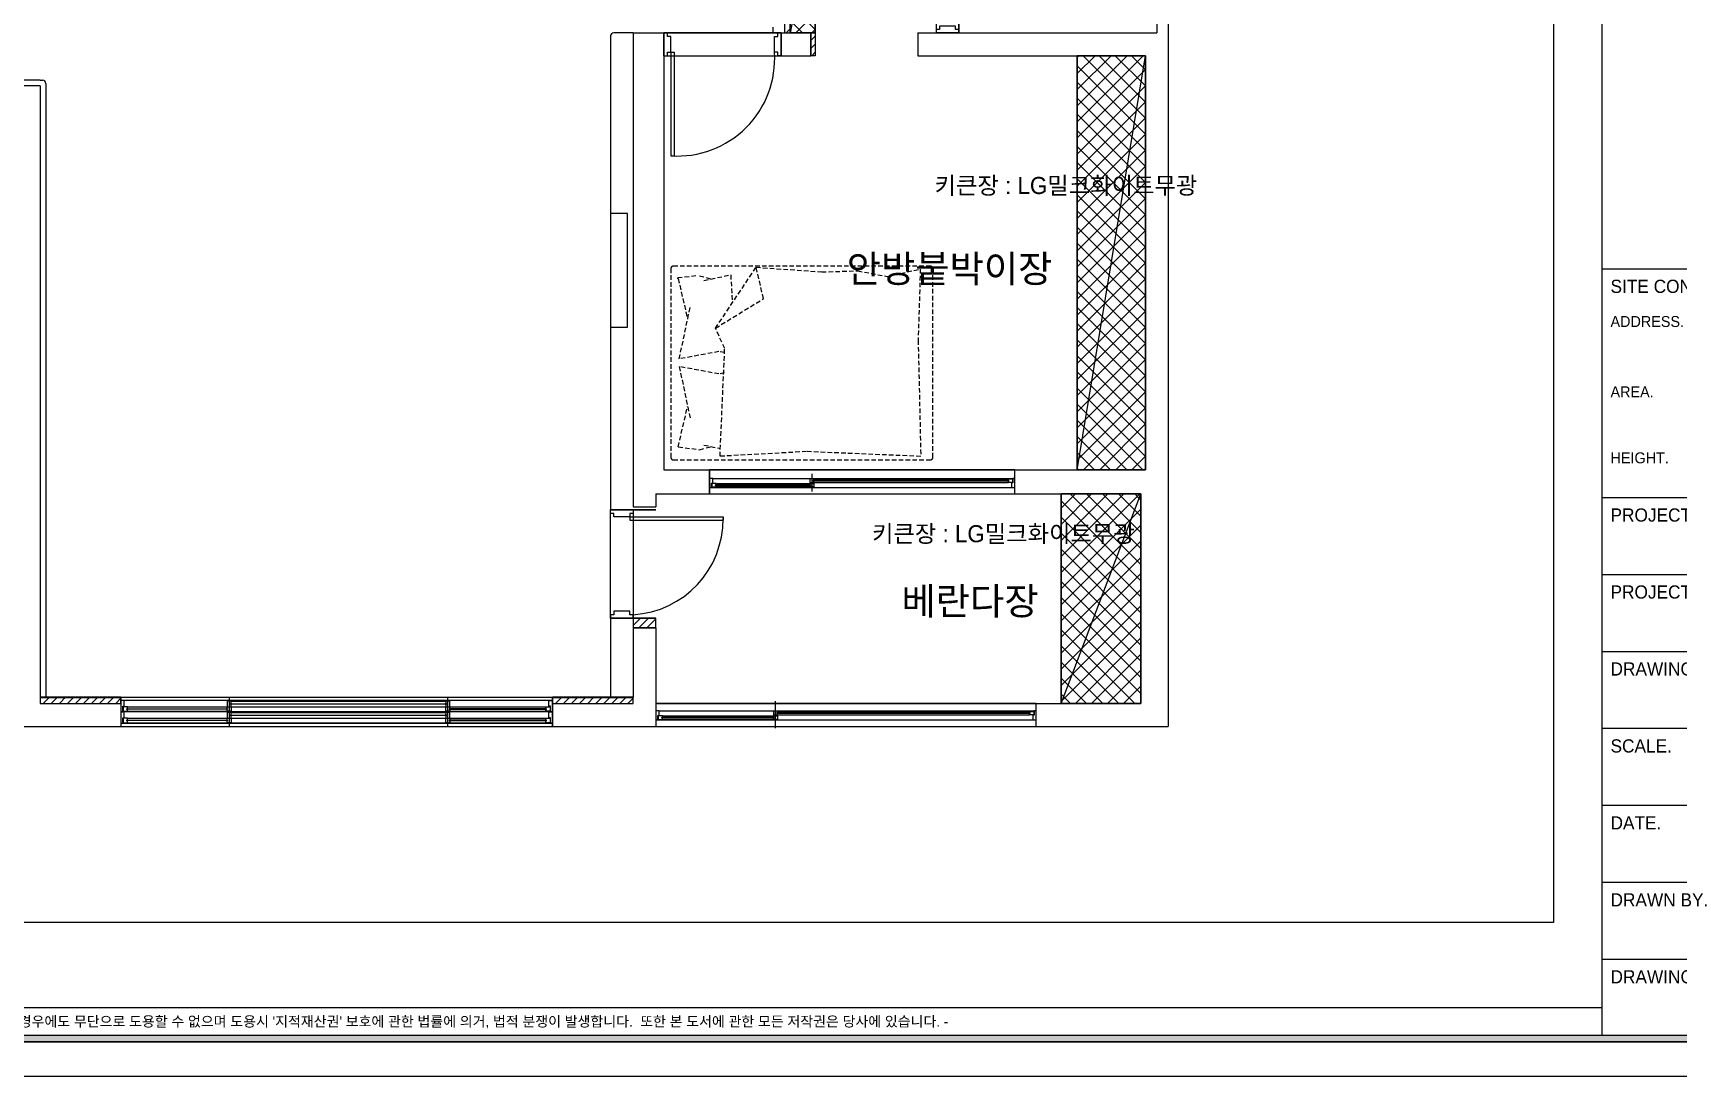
# Model space of a CAD drawing. Header units: inches. Extents: x 4138 to 127072, y -26315 to 43858.
# Drawn here: x 90498 to 104946, y 23974 to 33133 of the extents above; entities that cross this region are included whole.
import ezdxf
from ezdxf.enums import TextEntityAlignment as Align

# ---------------------------------------------------------------- set-up
doc = ezdxf.new("R2010")
doc.units = ezdxf.units.IN
doc.header["$LTSCALE"] = 50
doc.header["$MEASUREMENT"] = 0
doc.linetypes.add('DH-HID2', pattern=[1.2, 0.8, -0.4])
for name, color, linetype in [('02-WAL', 2, 'Continuous'), ('03-WAL NEW', 3, 'Continuous'), ('04-WIN', 4, 'Continuous'), ('04_FUR', 6, 'Continuous'), ('07-DIM WAL', 5, 'Continuous'), ('3.기호.계단선', 30, 'Continuous'), ('FORM(YOURNAME)-11', 1, 'Continuous'), ('FU-FURM', 251, 'DH-HID2'), ('RC-LIGHT', 7, 'Continuous'), ('도면층2', 2, 'Continuous'), ('도면층4', 4, 'Continuous'), ('도면층5', 5, 'Continuous')]:
    doc.layers.add(name, color=color, linetype=linetype)
doc.styles.add('YOURNAME', font='HY울릉도M.TTF')
doc.styles.add('코레일둥고', font='Korail_Round_Gothic_Medium.ttf')

# ---------------------------------------------------------------- blocks, each defined once
blk = doc.blocks.new('FORM-PLAN')
at = {"layer": 'FORM(YOURNAME)-11'}
h = blk.add_hatch(color=256, dxfattribs=at)
h.dxf.hatch_style = 1
h.paths.add_polyline_path([(-71444, 55115), (10556, 55115), (10556, 54915), (-71444, 54915)])
h.paths.add_polyline_path([(-71444, -2085), (10556, -2085), (10556, -2285), (-71444, -2285)])
at = {"layer": 'Defpoints', "color": 158}
for p, q in [((1346, 54915), (1346, -2085)), ((1346, -1285), (-71444, -1285))]:
    blk.add_line(p, q, dxfattribs=at)
for points in [[(-71444, -2285), (10556, -2285), (10556, 55115), (-71444, 55115)], [(-69444, 53115), (-64, 53115), (-64, 1215), (-69444, 1215)]]:
    blk.add_lwpolyline(points, close=True, dxfattribs=at)
at = {"layer": 'FORM(YOURNAME)-11', "color": 14}
for p, q in [((1346, 20344), (10556, 20344)), ((1346, 13651), (10556, 13651)), ((1346, 11398), (10556, 11398)), ((1346, 9146), (10556, 9146)), ((1346, 6893), (10556, 6893)), ((1346, 4641), (10556, 4641)), ((1346, 2388), (10556, 2388)), ((1346, 136), (10556, 136))]:
    blk.add_line(p, q, dxfattribs=at)
at = {"layer": 'FORM(YOURNAME)-11', "color": 250}
blk.add_lwpolyline([(-72444, -3285), (11556, -3285), (11556, 56115), (-72444, 56115)], close=True, dxfattribs=at)
at = {"layer": 'FORM(YOURNAME)-11'}
blk.add_lwpolyline([(-71444, -2085), (10556, -2085), (10556, -2285), (-71444, -2285)], close=True, dxfattribs=at)
at = {"layer": 'FORM(YOURNAME)-11', "color": 14, "style": 'YOURNAME'}
for s, height, p in [('SITE CONDITIONS.', 386.14, (1603, 19829)), ('PROJECT TYPE.', 386.14, (1603, 13136)), ('PROJECT TITLE.', 386.14, (1603, 10883)), ('DRAWING TITLE.', 386.14, (1603, 8631)), ('SCALE.', 386.1, (1603, 6378)), ('DATE.', 386.1, (1603, 4126)), ('DRAWN BY.', 386.1, (1603, 1873)), ('DRAWING No.', 386.14, (1603, -379))]:
    blk.add_text(s, height=height, dxfattribs=at).set_placement(p, align=Align.MIDDLE_LEFT)
at = {"layer": 'FORM(YOURNAME)-11', "color": 251, "style": 'YOURNAME'}
for s, p in [('ADDRESS.', (1603, 18799)), ('AREA.', (1603, 16740)), ('HEIGHT.', (1603, 14809))]:
    blk.add_text(s, height=321.8, dxfattribs=at).set_placement(p, align=Align.MIDDLE_LEFT)
at = {"layer": 'FORM(YOURNAME)-11', "color": 1, "style": 'YOURNAME'}
blk.add_text("- 본 도서는 어떠한 경우에도 무단으로 도용할 수 없으며 도용시 '지적재산권' 보호에 관한 법률에 의거, 법적 분쟁이 발생합니다.  또한 본 도서에 관한 모든 저작권은 당사에 있습니다. -", height=300, dxfattribs=at).set_placement((-32990, -1685), align=Align.MIDDLE_CENTER)
at = {"layer": 'FORM(YOURNAME)-11', "color": 3, "style": 'YOURNAME'}
for tag, height, p in [('1', 450, (9905, 18188)), ('2', 450, (9905, 17544)), ('3', 450, (9905, 16257)), ('4', 450, (9905, 14326)), ('5', 515, (9905, 12009)), ('6', 515, (9905, 9757)), ('7', 515, (9905, 7504)), ('8', 515, (9905, 5252)), ('9', 515, (9905, 2999)), ('10', 515, (5655, 811)), ('11', 515, (9905, 747)), ('12', 515, (5655, -1441)), ('13', 515, (9905, -1441))]:
    blk.add_attdef(tag, text='', height=height, dxfattribs=at).set_placement(p, align=Align.MIDDLE_RIGHT)
blk = doc.blocks.new('ggggg')
at = {"layer": '02-WAL', "color": 8}
for p, q in [((78725, 10274), (78725, -1854)), ((76685, 5455), (76685, 4234)), ((78625, 5434), (78625, 4234)), ((76885, 5034), (76885, 4234)), ((74025, 4234), (74025, 72)), ((74025, 4234), (75585, 4234)), ((74296, 4234), (74296, 398)), ((75326, 4234), (75326, 4034)), ((75585, 4234), (75585, 4034)), ((76525, 4234), (76685, 4234)), ((76525, 4234), (76525, 4034)), ((76685, 4234), (76885, 4234)), ((76885, 4234), (78625, 4234)), ((74296, 4034), (75585, 4034)), ((76525, 4034), (78525, 4034)), ((78525, 4034), (78525, 398)), ((68818, 3769), (67558, 3769)), ((68818, 3769), (68818, -1601)), ((74296, 398), (78525, 398)), ((74225, 186), (74225, 72)), ((74225, 186), (78485, 186)), ((78485, 186), (78485, -1654)), ((74025, 72), (74225, 72)), ((74025, 72), (74225, 72)), ((74025, 46), (74225, 46)), ((74025, -904), (74225, -904)), ((74025, -990), (74025, -1601)), ((74225, -990), (74025, -990)), ((74225, -990), (74225, -1654)), ((68818, -1601), (69526, -1601)), ((69526, -1601), (69526, -1854)), ((73316, -1601), (74025, -1601)), ((73316, -1601), (73316, -1854)), ((74237, -1654), (78485, -1654)), ((68583, -1854), (69526, -1854)), ((73316, -1854), (78725, -1854))]:
    blk.add_line(p, q, dxfattribs=at)
at = {"layer": '03-WAL NEW', "color": 8}
for p, q in [((75355, 5455), (75355, 4234)), ((75405, 4234), (75405, 5455)), ((73825, 4204), (73825, 46)), ((74025, 4234), (73855, 4234)), ((75255, 4234), (75255, 4284)), ((75355, 4234), (75405, 4234)), ((75585, 4234), (75625, 4234)), ((75585, 4034), (75585, 4234)), ((75625, 4234), (75625, 4034)), ((75625, 4034), (75585, 4034)), ((68818, 3819), (68548, 3819)), ((68818, 3819), (68838, 3819)), ((68868, 3789), (68868, -1599)), ((73975, 2650), (73825, 2650)), ((73825, 2650), (73825, 1650)), ((73975, 1650), (73975, 2650)), ((73825, 1650), (73975, 1650)), ((74025, 46), (73825, 46)), ((74025, -904), (73825, -904)), ((73825, -904), (73825, -1599)), ((74225, -904), (74025, -904)), ((74025, -904), (74025, -990)), ((74025, -990), (74225, -990)), ((74225, -990), (74225, -904)), ((69526, -1599), (68818, -1599)), ((68818, -1599), (68818, -1654)), ((68818, -1654), (69526, -1654)), ((68868, -1599), (73825, -1599)), ((69526, -1654), (69526, -1599)), ((74025, -1599), (73316, -1599)), ((73316, -1599), (73316, -1654)), ((73316, -1654), (74025, -1654)), ((74025, -1654), (74025, -1599))]:
    blk.add_line(p, q, dxfattribs=at)
at = {"layer": '03-WAL NEW', "color": 8, "linetype": 'Continuous'}
for p, q in [((75369, 4234), (75405, 4270)), ((75585, 4167), (75625, 4207)), ((75585, 4096), (75625, 4136)), ((75593, 4034), (75625, 4066)), ((74025, -969), (74090, -904)), ((74075, -990), (74161, -904)), ((74145, -990), (74225, -910)), ((74216, -990), (74225, -981)), ((68818, -1610), (68829, -1599)), ((68845, -1654), (68900, -1599)), ((68915, -1654), (68970, -1599)), ((68986, -1654), (69041, -1599)), ((69057, -1654), (69112, -1599)), ((69127, -1654), (69182, -1599)), ((69198, -1654), (69253, -1599)), ((69269, -1654), (69324, -1599)), ((69340, -1654), (69395, -1599)), ((69410, -1654), (69465, -1599)), ((69481, -1654), (69526, -1608)), ((73316, -1610), (73327, -1599)), ((73343, -1654), (73398, -1599)), ((73414, -1654), (73469, -1599)), ((73484, -1654), (73539, -1599)), ((73555, -1654), (73610, -1599)), ((73626, -1654), (73681, -1599)), ((73697, -1654), (73752, -1599)), ((73767, -1654), (73822, -1599)), ((73838, -1654), (73893, -1599)), ((73909, -1654), (73964, -1599)), ((73979, -1654), (74025, -1608))]:
    blk.add_line(p, q, dxfattribs=at)
at = {"layer": '03-WAL NEW', "color": 8}
for centre, start, end in [((73855, 4204), 90, 180), ((68838, 3789), 0, 90)]:
    blk.add_arc(centre, 30, start, end, dxfattribs=at)
at = {"layer": '04-WIN', "color": 8}
for p, q in [((74696, 398), (74696, 186)), ((74696, 186), (74696, 398)), ((77378, 186), (77378, 398)), ((73299, -1727), (69544, -1727)), ((73286, -1627), (69556, -1627)), ((73286, -1727), (69556, -1727)), ((69585, -1682), (70459, -1682)), ((69585, -1722), (70459, -1722)), ((70476, -1596), (70476, -1762)), ((70476, -1696), (70476, -1862)), ((70494, -1632), (72379, -1632)), ((70494, -1682), (72379, -1682)), ((70494, -1732), (72379, -1732)), ((72396, -1594), (72396, -1762)), ((72396, -1694), (72396, -1862)), ((72414, -1682), (73257, -1682)), ((72414, -1722), (73257, -1722)), ((73299, -1827), (69544, -1827)), ((69585, -1782), (70459, -1782)), ((69585, -1822), (70459, -1822)), ((70494, -1782), (72379, -1782)), ((72414, -1782), (73257, -1782)), ((72414, -1822), (73257, -1822))]:
    blk.add_line(p, q, dxfattribs=at)
at = {"layer": '04-WIN', "color": 8, "linetype": 'Continuous'}
for p, q in [((74726, 323), (77360, 323)), ((75596, 207), (75596, 364)), ((75613, 318), (77319, 318)), ((74713, 243), (77348, 243)), ((74755, 278), (75578, 278)), ((74755, 248), (75578, 248)), ((75613, 288), (77319, 288)), ((74255, -1718), (77547, -1718)), ((75275, -1790), (75275, -1633)), ((75275, -1870), (75275, -1713)), ((75292, -1722), (77506, -1723)), ((74242, -1798), (77535, -1798)), ((74255, -1798), (77547, -1798)), ((74284, -1763), (75257, -1763)), ((74284, -1793), (75257, -1793)), ((75292, -1752), (77506, -1753))]:
    blk.add_line(p, q, dxfattribs=at)
at = {"layer": '04-WIN', "color": 8}
for points in [[(74696, 186), (77378, 186), (77378, 398), (74696, 398)], [(73316, -1601), (69526, -1601), (69526, -1854), (73316, -1854)], [(73316, -1627), (69526, -1627), (69526, -1827), (73316, -1827)], [(69585, -1697), (69585, -1682), (69547, -1682), (69547, -1722), (69585, -1722), (69585, -1707), (69579, -1705), (69579, -1699)], [(69581, -1700), (70462, -1700), (70462, -1704), (69581, -1704)], [(70494, -1632), (70459, -1632), (70459, -1682), (70494, -1682), (70494, -1662), (70488, -1661), (70488, -1654), (70494, -1652)], [(70494, -1682), (70494, -1722), (70459, -1722), (70459, -1707), (70464, -1705), (70464, -1699), (70459, -1697), (70459, -1682)], [(70494, -1732), (70459, -1732), (70459, -1782), (70494, -1782), (70494, -1762), (70488, -1761), (70488, -1754), (70494, -1752)], [(72382, -1659), (70490, -1659), (70490, -1655), (72382, -1655)], [(72414, -1682), (72414, -1697), (72408, -1699), (72408, -1705), (72414, -1707), (72414, -1722), (72379, -1722), (72379, -1682)], [(72410, -1704), (73261, -1704), (73261, -1700), (72410, -1700)], [(73257, -1697), (73257, -1682), (73295, -1682), (73295, -1722), (73257, -1722), (73257, -1707), (73263, -1705), (73263, -1699)], [(77565, -1654), (74225, -1654), (74225, -1854), (77565, -1854)], [(69585, -1797), (69585, -1782), (69547, -1782), (69547, -1822), (69585, -1822), (69585, -1807), (69579, -1805), (69579, -1799)], [(69581, -1800), (70462, -1800), (70462, -1804), (69581, -1804)], [(70494, -1782), (70494, -1822), (70459, -1822), (70459, -1807), (70464, -1805), (70464, -1799), (70459, -1797), (70459, -1782)], [(72382, -1759), (70490, -1759), (70490, -1755), (72382, -1755)], [(72414, -1782), (72414, -1797), (72408, -1799), (72408, -1805), (72414, -1807), (72414, -1822), (72379, -1822), (72379, -1782)], [(72410, -1804), (73261, -1804), (73261, -1800), (72410, -1800)], [(73257, -1797), (73257, -1782), (73295, -1782), (73295, -1822), (73257, -1822), (73257, -1807), (73263, -1805), (73263, -1799)]]:
    blk.add_lwpolyline(points, close=True, dxfattribs=at)
at = {"layer": '04-WIN', "color": 8, "linetype": 'Continuous'}
for points in [[(74696, 252), (74696, 243), (74713, 243), (74713, 282), (74726, 282), (74726, 323), (74696, 323), (74696, 314)], [(75613, 309), (75616, 308), (75616, 307), (75617, 305)], [(75613, 297), (75616, 299), (75616, 300), (75617, 301)], [(77319, 309), (77316, 308), (77316, 307), (77315, 305)], [(77319, 297), (77316, 299), (77316, 300), (77315, 301)], [(77378, 314), (77378, 323), (77360, 323), (77360, 284), (77348, 284), (77348, 243), (77378, 243), (77378, 252)], [(75582, 265), (74751, 265), (74751, 261), (75582, 261), (75582, 265), (75582, 261)], [(74755, 269), (74758, 267), (74758, 266), (74759, 265)], [(74755, 257), (74758, 258), (74758, 259), (74759, 261)], [(75578, 269), (75575, 267), (75575, 266), (75574, 265)], [(75578, 257), (75575, 258), (75575, 259), (75574, 261)], [(74225, -1789), (74225, -1798), (74242, -1798), (74242, -1759), (74255, -1759), (74255, -1718), (74225, -1718), (74225, -1727)], [(75292, -1732), (75295, -1733), (75295, -1734), (75296, -1735)], [(77506, -1732), (77503, -1733), (77503, -1734), (77502, -1736)], [(77565, -1727), (77565, -1718), (77547, -1718), (77547, -1757), (77535, -1757), (77535, -1798), (77565, -1798), (77565, -1789)], [(75261, -1776), (74280, -1776), (74280, -1780), (75261, -1780), (75261, -1776), (75261, -1780)], [(74284, -1772), (74287, -1773), (74287, -1774), (74288, -1776)], [(74284, -1784), (74287, -1782), (74287, -1781), (74288, -1780)], [(75257, -1772), (75254, -1773), (75254, -1774), (75253, -1776)], [(75257, -1784), (75254, -1782), (75254, -1781), (75253, -1780)], [(75292, -1743), (75295, -1742), (75295, -1741), (75296, -1739)], [(77506, -1743), (77503, -1742), (77503, -1741), (77502, -1740)]]:
    blk.add_lwpolyline(points, dxfattribs=at)
for points in [[(75613, 308), (75613, 318), (75578, 318), (75578, 288), (75613, 288), (75613, 298), (75608, 300), (75608, 306)], [(75610, 301), (77322, 301), (77322, 305), (75610, 305)], [(77319, 308), (77319, 318), (77357, 318), (77357, 288), (77319, 288), (77319, 298), (77325, 300), (77325, 306)], [(74755, 268), (74755, 278), (74717, 278), (74717, 248), (74755, 248), (74755, 258), (74749, 260), (74749, 266)], [(75578, 268), (75578, 278), (75613, 278), (75613, 248), (75578, 248), (75578, 258), (75584, 260), (75584, 266)], [(75292, -1732), (75292, -1722), (75257, -1722), (75257, -1752), (75292, -1752), (75292, -1742), (75287, -1741), (75287, -1734)], [(77506, -1733), (77506, -1723), (77544, -1723), (77544, -1753), (77506, -1753), (77506, -1743), (77512, -1741), (77512, -1734)], [(74284, -1773), (74284, -1763), (74246, -1763), (74246, -1793), (74284, -1793), (74284, -1783), (74278, -1781), (74278, -1775)], [(75257, -1773), (75257, -1763), (75292, -1763), (75292, -1793), (75257, -1793), (75257, -1783), (75263, -1781), (75263, -1775)], [(75289, -1739), (77509, -1740), (77509, -1736), (75289, -1735)]]:
    blk.add_lwpolyline(points, close=True, dxfattribs=at)
at = {"layer": '04-WIN', "color": 8}
for points in [[(69526, -1718), (69526, -1727), (69544, -1727), (69544, -1678), (69556, -1678), (69556, -1627), (69526, -1627), (69526, -1636)], [(69526, -1818), (69526, -1827), (69544, -1827), (69544, -1778), (69556, -1778), (69556, -1727), (69526, -1727), (69526, -1736)], [(69585, -1696), (69588, -1698), (69588, -1699), (69589, -1700)], [(69585, -1708), (69588, -1707), (69588, -1706), (69589, -1704)], [(70459, -1696), (70456, -1698), (70455, -1699), (70455, -1700)], [(70459, -1708), (70456, -1707), (70455, -1706), (70455, -1704)], [(70494, -1652), (70496, -1653), (70497, -1654), (70497, -1655)], [(70494, -1663), (70496, -1662), (70497, -1661), (70497, -1659)], [(72379, -1652), (72376, -1653), (72375, -1654), (72375, -1655)], [(72379, -1663), (72376, -1662), (72375, -1661), (72375, -1659)], [(72379, -1632), (72379, -1652), (72384, -1654), (72384, -1661), (72379, -1662), (72379, -1682), (72414, -1682), (72414, -1632), (72379, -1632)], [(72379, -1732), (72379, -1752), (72384, -1754), (72384, -1761), (72379, -1762), (72379, -1782), (72414, -1782), (72414, -1732), (72379, -1732)], [(72414, -1696), (72416, -1698), (72417, -1699), (72418, -1700)], [(72414, -1708), (72416, -1707), (72417, -1706), (72418, -1704)], [(73257, -1696), (73255, -1698), (73254, -1699), (73254, -1700)], [(73257, -1708), (73255, -1707), (73254, -1706), (73254, -1704)], [(73316, -1718), (73316, -1727), (73299, -1727), (73299, -1678), (73286, -1678), (73286, -1627), (73316, -1627), (73316, -1636)], [(73316, -1818), (73316, -1827), (73299, -1827), (73299, -1778), (73286, -1778), (73286, -1727), (73316, -1727), (73316, -1736)], [(69585, -1796), (69588, -1798), (69588, -1799), (69589, -1800)], [(69585, -1808), (69588, -1807), (69588, -1806), (69589, -1804)], [(70459, -1796), (70456, -1798), (70455, -1799), (70455, -1800)], [(70459, -1808), (70456, -1807), (70455, -1806), (70455, -1804)], [(70494, -1752), (70496, -1753), (70497, -1754), (70497, -1755)], [(70494, -1763), (70496, -1762), (70497, -1761), (70497, -1759)], [(72379, -1752), (72376, -1753), (72375, -1754), (72375, -1755)], [(72379, -1763), (72376, -1762), (72375, -1761), (72375, -1759)], [(72414, -1796), (72416, -1798), (72417, -1799), (72418, -1800)], [(72414, -1808), (72416, -1807), (72417, -1806), (72418, -1804)], [(73257, -1796), (73255, -1798), (73254, -1799), (73254, -1800)], [(73257, -1808), (73255, -1807), (73254, -1806), (73254, -1804)]]:
    blk.add_lwpolyline(points, dxfattribs=at)
at = {"layer": '04_FUR', "color": 8}
for p, q in [((75625, 5455), (75405, 4234)), ((75405, 4234), (75405, 5455)), ((75625, 5455), (75625, 4234)), ((75625, 4234), (75405, 4234)), ((78525, 4034), (77925, 4034)), ((77925, 4034), (77925, 398)), ((77925, 398), (78525, 4034)), ((78525, 398), (78525, 4034)), ((77925, 398), (78525, 398)), ((78485, 186), (77785, 186)), ((77785, 186), (77785, -1654)), ((77785, -1654), (78485, 186)), ((78485, -1654), (78485, 186)), ((77785, -1654), (78485, -1654))]:
    blk.add_line(p, q, dxfattribs=at)
at = {"layer": 'FU-FURM', "color": 8}
for p, q in [((74748, 1642), (75105, 2177)), ((75170, 1901), (75105, 2177)), ((75105, 2177), (75681, 2136)), ((74576, 2100), (74413, 2082)), ((74413, 2082), (74419, 2082)), ((74421, 2077), (74503, 1722)), ((74608, 2102), (74711, 2074)), ((74647, 2061), (74882, 2110)), ((74882, 2110), (74896, 1863)), ((75681, 2136), (75997, 2145)), ((75997, 2145), (76257, 2096)), ((76257, 2096), (76547, 2161)), ((76547, 2161), (76528, 1536)), ((74748, 1642), (75170, 1901)), ((74430, 1372), (74527, 1834)), ((74829, 1463), (74748, 1642)), ((74788, 517), (74829, 1463)), ((76528, 1536), (76551, 516)), ((74778, 1437), (74430, 1372)), ((74430, 1305), (74527, 843)), ((74778, 1240), (74430, 1305)), ((74828, 1427), (74778, 1437)), ((74828, 1250), (74778, 1240)), ((74421, 600), (74503, 955)), ((74421, 600), (74608, 575)), ((74608, 575), (74711, 603)), ((74647, 616), (74791, 586)), ((75548, 558), (74788, 517)), ((76551, 516), (75548, 558))]:
    blk.add_line(p, q, dxfattribs=at)
blk.add_lwpolyline([(76657, 506), (76657, 2166, 0.414214), (76637, 2186), (74377, 2186, 0.414214), (74357, 2166), (74357, 506, 0.414214), (74377, 486), (76637, 486, 0.414214)], format="xyb", close=True, dxfattribs=at)
at = {"layer": '도면층2', "color": 8}
for p, q in [((74296, 4034), (74296, 4234)), ((75326, 4034), (75326, 4234)), ((76885, 4234), (76685, 4234)), ((74225, 46), (74025, 46)), ((74225, -904), (74025, -904))]:
    blk.add_line(p, q, dxfattribs=at)
at = {"layer": '도면층4', "color": 8}
for p, q in [((76685, 5034), (76685, 4234)), ((76885, 4234), (76885, 5034)), ((75326, 4234), (74296, 4234)), ((74296, 4234), (74296, 4034)), ((74296, 4034), (74296, 4234)), ((75326, 4034), (75326, 4234)), ((76685, 4234), (76885, 4234)), ((76885, 4234), (76685, 4234)), ((74356, 4064), (74356, 3154)), ((74356, 4064), (74386, 4064)), ((74386, 4064), (74386, 3155)), ((74296, 4034), (75326, 4034)), ((74356, 3154), (74386, 3154)), ((73825, -904), (73825, 46)), ((73825, 16), (73825, 46)), ((73825, 46), (74025, 46)), ((73855, 16), (73825, 16)), ((73855, -14), (73855, 16)), ((74025, 16), (73995, 16)), ((73995, 16), (73995, -14)), ((74025, 46), (74225, 46)), ((74025, 46), (74025, -904)), ((74225, 46), (74025, 46)), ((74025, 46), (74025, 16)), ((73995, -14), (73855, -14)), ((73995, -14), (74815, -14)), ((73995, -14), (73995, -44)), ((73995, -44), (74814, -44)), ((74815, -14), (74815, -44)), ((73995, -844), (73855, -844)), ((73855, -844), (73855, -874)), ((73995, -874), (73995, -844)), ((73855, -874), (73825, -874)), ((73825, -874), (73825, -904)), ((73825, -904), (74025, -904)), ((74025, -874), (73995, -874)), ((74025, -904), (74025, -874)), ((74225, -904), (74025, -904))]:
    blk.add_line(p, q, dxfattribs=at)
for points in [[(74296, 4034), (74326, 4034), (74326, 4064), (74356, 4064), (74356, 4204), (74326, 4204), (74326, 4234), (74296, 4234), (74296, 4034)], [(75326, 4034), (75296, 4034), (75296, 4064), (75266, 4064), (75266, 4204), (75296, 4204), (75296, 4234), (75326, 4234), (75326, 4034)], [(76885, 4234), (76885, 4264), (76855, 4264), (76855, 4294), (76715, 4294), (76715, 4264), (76685, 4264), (76685, 4234), (76885, 4234)]]:
    blk.add_lwpolyline(points, dxfattribs=at)
at = {"layer": '도면층5', "color": 8}
for centre, radius, start, end in [((74414, 4007), 854, 266.1116, 3.8534), ((73976, -36), 839, 273.3411, 0.5122)]:
    blk.add_arc(centre, radius, start, end, dxfattribs=at)

msp = doc.modelspace()

# ---------------------------------------------------------------- hatches: boundary and pattern name
at = {"layer": '04_FUR'}
h = msp.add_hatch(dxfattribs=at)
h.set_pattern_fill('_USER', color=10, scale=100, angle=45, double=1, pattern_type=0)
h.set_pattern_definition([(45, (0, 0), (-70.71068, 70.71068), []), (135, (0, 0), (-70.71068, -70.71068), [])])
h.paths.add_polyline_path([(99528.9, 29085), (100228.9, 29085), (100228.9, 27245), (99528.9, 27245)])
h.paths.add_polyline_path([(100268.9, 29297), (99668.9, 29297), (99668.9, 32933), (100268.9, 32933)])
h.paths.add_polyline_path([(98428.9, 34354), (97148.9, 34354), (97148.9, 33133), (97368.9, 33133), (97368.9, 33954), (98428.9, 33954)])
h.paths.add_polyline_path([(91675.9, 35063), (90675.9, 35063), (90675.9, 34463), (91675.9, 34463)])
h.paths.add_polyline_path([(88695.9, 35564), (90433.9, 35564), (90433.9, 35974), (88695.9, 35974)])
h.paths.add_polyline_path([(88862.9, 31868), (86662.9, 31868), (86662.9, 32468), (88862.9, 32468)])
h.paths.add_polyline_path([(95298.9, 38318), (97098.9, 38318), (97098.9, 38918), (95298.9, 38918)])
h.paths.add_polyline_path([(97818.9, 38573), (97218.9, 38573), (97218.9, 38973), (97818.9, 38973)])
edge = h.paths.add_edge_path()
edge.add_line((95888.9, 37268), (93338.9, 37268))
edge.add_line((93338.9, 37268), (93338.9, 34263))
edge.add_line((93338.9, 34263), (94038.9, 34263))
edge.add_line((94038.9, 34263), (94038.9, 36568))
edge.add_line((94038.9, 36568), (95089.3, 36568))
edge.add_line((95089.3, 36568), (95089.3, 34293))
edge.add_line((95089.3, 34293), (95888.9, 34293))
edge.add_line((95888.9, 34293), (95888.9, 37282.7))

# ---------------------------------------------------------------- linework, layer by layer
at = {"layer": '04_FUR', "color": 10}
msp.add_lwpolyline([(98428.9, 34354), (97148.9, 34354), (97148.9, 33133), (97368.9, 33133), (97368.9, 33954), (98428.9, 33954), (98428.9, 34354)], dxfattribs=at)
for points in [[(100268.9, 29297), (99668.9, 29297), (99668.9, 32933), (100268.9, 32933)], [(99528.9, 29085), (100228.9, 29085), (100228.9, 27245), (99528.9, 27245)]]:
    msp.add_lwpolyline(points, close=True, dxfattribs=at)

# ---------------------------------------------------------------- block references
at = {"layer": '07-DIM WAL', "xscale": 0.3, "yscale": 0.3, "zscale": 0.3}
msp.add_blockref('FORM-PLAN', (103871.7, 24959.4), dxfattribs=at)
at = {"layer": '07-DIM WAL'}
msp.add_blockref('ggggg', (21744.2, 28898.7), dxfattribs=at)

# ---------------------------------------------------------------- texts
at = {"layer": '3.기호.계단선', "style": '코레일둥고'}
for p in [(99570.1, 31718.3), (99020.8, 28661)]:
    msp.add_text('키큰장 : LG밀크화이트무광', height=150, dxfattribs=at).set_placement(p, align=Align.CENTER)
at = {"layer": 'RC-LIGHT', "color": 140, "style": '코레일둥고'}
for s, p in [('안방붙박이장', (97644.7, 31183)), ('베란다장', (98125.9, 28264.8))]:
    msp.add_text(s, height=240, dxfattribs=at).set_placement(p, align=Align.TOP_LEFT)

doc.saveas('drawing.dxf')
